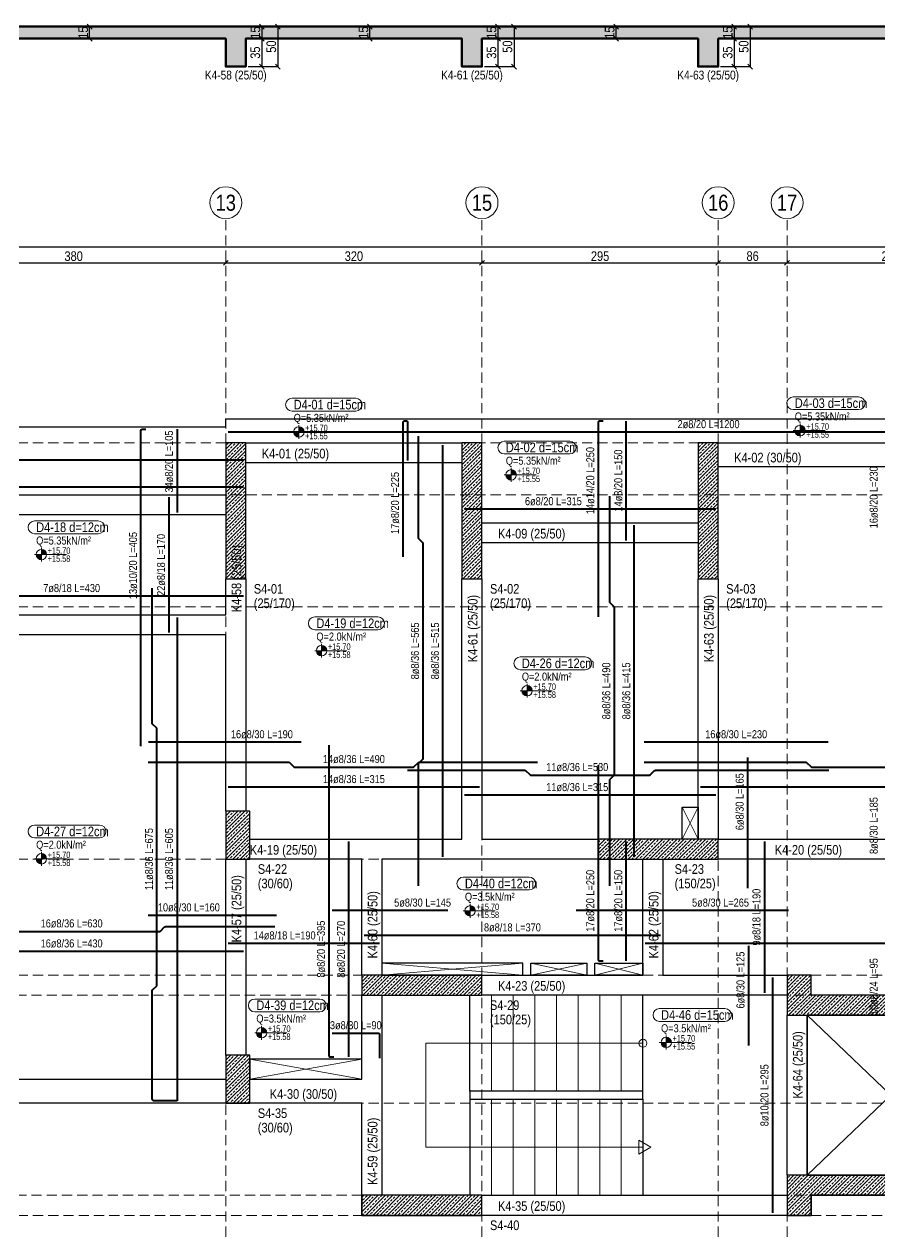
# Model space of a CAD drawing. Header units: millimetres. Extents: x 770 to 6290, y 488 to 2912.
# Drawn here: x 4148 to 5217, y 1380 to 2890 of the extents above; entities that cross this region are included whole.
import ezdxf
from ezdxf.enums import TextEntityAlignment as Align

# ---------------------------------------------------------------- set-up
doc = ezdxf.new("R2010")
doc.units = ezdxf.units.MM
doc.linetypes.add('DASHED', pattern=[19.05, 12.7, -6.35])
for name, color, linetype, lineweight in [('AKS BALONU (BEYKENT)', 7, 'Continuous', 20), ('AKS CIZGISI (BEYKENT)', 252, 'DASHED', 20), ('AKS OLCU (BEYKENT)', 200, 'Continuous', 20), ('AKS YAZISI (BEYKENT)', 3, 'Continuous', 20), ('CIZGI (BEYKENT)', 1, 'Continuous', 20), ('DONATI (BEYKENT)', 4, 'Continuous', 40), ('DONATI YAZISI (BEYKENT)', 3, 'Continuous', 20), ('DOSEME ISMI (BEYKENT)', 9, 'Continuous', 20), ('DOSEME PAFTA (BEYKENT)', 3, 'Continuous', 20), ('KALIP BOSLUK (BEYKENT)', 30, 'Continuous', 25), ('KAT SINIRI (BEYKENT)', 41, 'Continuous', 25), ('KESIT CIZGISI (BEYKENT)', 3, 'Continuous', 50), ('KIRIS (BEYKENT)', 2, 'Continuous', 30), ('KIRIS ISMI (BEYKENT)', 40, 'Continuous', 20), ('KOLON (BEYKENT)', 3, 'Continuous', 30), ('KOLON ISMI (BEYKENT)', 91, 'Continuous', 20), ('KOT CIZGISI (BEYKENT)', 7, 'Continuous', 20), ('KOT YAZI (BEYKENT)', 7, 'Continuous', 20), ('MERDIVEN (BEYKENT)', 5, 'Continuous', 20), ('MERDIVEN YAZI (BEYKENT)', 51, 'Continuous', 20), ('OLCU (BEYKENT)', 14, 'Continuous', 20), ('TARAMA (BEYKENT)', 252, 'Continuous', 20), ('YUK YAZISI (BEYKENT)', 140, 'Continuous', 20)]:
    doc.layers.add(name, color=color, linetype=linetype, lineweight=lineweight)
doc.styles.add('DONATI YAZISI (BEYKENT)', font='')
doc.styles.add('YAZI (BEYKENT)', font='')
doc.styles.get('DONATI YAZISI (BEYKENT)').set_extended_font_data('Bahnschrift Light Condensed')
doc.styles.get('YAZI (BEYKENT)').set_extended_font_data('Bahnschrift Light Condensed')
doc.dimstyles.new('AKS_OLCU', dxfattribs={"dimtxt": 12, "dimasz": 3, "dimexe": 0.18, "dimexo": 3, "dimgap": 2, "dimtad": 1, "dimdec": 0, "dimrnd": 0.5, "dimzin": 12, "dimdsep": 46, "dimtxsty": 'YAZI (BEYKENT)', "dimtsz": 3, "dimcen": 0.09, "dimclrt": 7, "dimadec": 0, "dimazin": 0, "dimtfac": 1, "dimtdec": 4, "dimtix": 1, "dimtmove": 0, "dimatfit": 3, "dimfxl": 1, "dimtolj": 1, "dimtzin": 0, "dimarcsym": 0})
doc.dimstyles.new('PLAN_OLCU', dxfattribs={"dimtxt": 12, "dimasz": 3, "dimexe": 0.18, "dimexo": 3, "dimgap": 2, "dimtad": 1, "dimdec": 0, "dimrnd": 0.5, "dimzin": 12, "dimdsep": 46, "dimtxsty": 'YAZI (BEYKENT)', "dimtsz": 3, "dimcen": 0.09, "dimclrt": 7, "dimadec": 0, "dimazin": 0, "dimtfac": 1, "dimtdec": 4, "dimtix": 1, "dimtmove": 0, "dimatfit": 3, "dimfxl": 1, "dimtolj": 1, "dimtzin": 0, "dimarcsym": 0})
pattern_1 = [(45, (-185309.8626, -11068.8414), (-4.49012806, 4.49012806), []), (45, (-185305.3725, -11068.8414), (-4.49012806, 4.49012806), [3.175, -1.5875])]

# ---------------------------------------------------------------- blocks, each defined once
blk = doc.blocks.new('*D180')
at = {"layer": 'AKS OLCU (BEYKENT)', "color": 0, "lineweight": -2, "transparency": 16777216}
for p, q in [((1252.1, 2608.7), (1258.1, 2614.7)), ((1255.1, 2614.7), (1255.1, 2611.9)), ((5987.1, 2608.7), (5993.1, 2614.7)), ((5990.1, 2614.7), (5990.1, 2611.9)), ((1255.1, 2611.7), (5990.1, 2611.7))]:
    blk.add_line(p, q, dxfattribs=at)
at = {"layer": 'DEFPOINTS', "color": 0, "transparency": 16777216}
for p in [(1255.1, 2611.7), (5990.1, 2611.7), (5990.1, 2611.7)]:
    blk.add_point(p, dxfattribs=at)
at = {"layer": 'AKS OLCU (BEYKENT)', "color": 7, "transparency": 16777216, "insert": (3622.6, 2619.9), "char_height": 12, "attachment_point": 5, "style": 'YAZI (BEYKENT)'}
blk.add_mtext('\\A1;4735', dxfattribs=at)
blk = doc.blocks.new('*D190')
at = {"layer": 'AKS OLCU (BEYKENT)', "color": 0, "lineweight": -2, "transparency": 16777216}
for p, q in [((4017.1, 2588.7), (4023.1, 2594.7)), ((4020.1, 2594.7), (4020.1, 2591.9)), ((4020.1, 2591.7), (4400.1, 2591.7)), ((4397.1, 2588.7), (4403.1, 2594.7)), ((4400.1, 2594.7), (4400.1, 2591.9))]:
    blk.add_line(p, q, dxfattribs=at)
at = {"layer": 'DEFPOINTS', "color": 0, "transparency": 16777216}
for p in [(4020.1, 2591.7), (4400.1, 2591.7), (4400.1, 2591.7)]:
    blk.add_point(p, dxfattribs=at)
at = {"layer": 'AKS OLCU (BEYKENT)', "color": 7, "transparency": 16777216, "insert": (4210.1, 2599.9), "char_height": 12, "attachment_point": 5, "style": 'YAZI (BEYKENT)'}
blk.add_mtext('\\A1;380', dxfattribs=at)
blk = doc.blocks.new('*D191')
at = {"layer": 'AKS OLCU (BEYKENT)', "color": 0, "lineweight": -2, "transparency": 16777216}
for p, q in [((4397.1, 2588.7), (4403.1, 2594.7)), ((4400.1, 2594.7), (4400.1, 2591.9)), ((4400.1, 2591.7), (4720.1, 2591.7)), ((4717.1, 2588.7), (4723.1, 2594.7)), ((4720.1, 2594.7), (4720.1, 2591.9))]:
    blk.add_line(p, q, dxfattribs=at)
at = {"layer": 'DEFPOINTS', "color": 0, "transparency": 16777216}
for p in [(4400.1, 2591.7), (4720.1, 2591.7), (4720.1, 2591.7)]:
    blk.add_point(p, dxfattribs=at)
at = {"layer": 'AKS OLCU (BEYKENT)', "color": 7, "transparency": 16777216, "insert": (4560.1, 2599.9), "char_height": 12, "attachment_point": 5, "style": 'YAZI (BEYKENT)'}
blk.add_mtext('\\A1;320', dxfattribs=at)
blk = doc.blocks.new('*D192')
at = {"layer": 'AKS OLCU (BEYKENT)', "color": 0, "lineweight": -2, "transparency": 16777216}
for p, q in [((4717.1, 2588.7), (4723.1, 2594.7)), ((4720.1, 2594.7), (4720.1, 2591.9)), ((4720.1, 2591.7), (5015.1, 2591.7)), ((5012.1, 2588.7), (5018.1, 2594.7)), ((5015.1, 2594.7), (5015.1, 2591.9))]:
    blk.add_line(p, q, dxfattribs=at)
at = {"layer": 'DEFPOINTS', "color": 0, "transparency": 16777216}
for p in [(4720.1, 2591.7), (5015.1, 2591.7), (5015.1, 2591.7)]:
    blk.add_point(p, dxfattribs=at)
at = {"layer": 'AKS OLCU (BEYKENT)', "color": 7, "transparency": 16777216, "insert": (4867.6, 2599.9), "char_height": 12, "attachment_point": 5, "style": 'YAZI (BEYKENT)'}
blk.add_mtext('\\A1;295', dxfattribs=at)
blk = doc.blocks.new('*D193')
at = {"layer": 'AKS OLCU (BEYKENT)', "color": 0, "lineweight": -2, "transparency": 16777216}
for p, q in [((5012.1, 2588.7), (5018.1, 2594.7)), ((5015.1, 2594.7), (5015.1, 2591.9)), ((5015.1, 2591.7), (5101.1, 2591.7)), ((5098.1, 2588.7), (5104.1, 2594.7)), ((5101.1, 2594.7), (5101.1, 2591.9))]:
    blk.add_line(p, q, dxfattribs=at)
at = {"layer": 'DEFPOINTS', "color": 0, "transparency": 16777216}
for p in [(5015.1, 2591.7), (5101.1, 2591.7), (5101.1, 2591.7)]:
    blk.add_point(p, dxfattribs=at)
at = {"layer": 'AKS OLCU (BEYKENT)', "color": 7, "transparency": 16777216, "insert": (5058.1, 2599.9), "char_height": 12, "attachment_point": 5, "style": 'YAZI (BEYKENT)'}
blk.add_mtext('\\A1;86', dxfattribs=at)
blk = doc.blocks.new('*D194')
at = {"layer": 'AKS OLCU (BEYKENT)', "color": 0, "lineweight": -2, "transparency": 16777216}
for p, q in [((5098.1, 2588.7), (5104.1, 2594.7)), ((5101.1, 2594.7), (5101.1, 2591.9)), ((5101.1, 2591.7), (5360.1, 2591.7)), ((5357.1, 2588.7), (5363.1, 2594.7)), ((5360.1, 2594.7), (5360.1, 2591.9))]:
    blk.add_line(p, q, dxfattribs=at)
at = {"layer": 'DEFPOINTS', "color": 0, "transparency": 16777216}
for p in [(5101.1, 2591.7), (5360.1, 2591.7), (5360.1, 2591.7)]:
    blk.add_point(p, dxfattribs=at)
at = {"layer": 'AKS OLCU (BEYKENT)', "color": 7, "transparency": 16777216, "insert": (5230.6, 2599.9), "char_height": 12, "attachment_point": 5, "style": 'YAZI (BEYKENT)'}
blk.add_mtext('\\A1;259', dxfattribs=at)
blk = doc.blocks.new('*D153')
at = {"layer": 'DEFPOINTS', "color": 0, "transparency": 16777216}
for p in [(4425.1, 2886.7), (4425.1, 2871.7), (4445.1, 2871.7)]:
    blk.add_point(p, dxfattribs=at)
at = {"layer": 'OLCU (BEYKENT)', "color": 0, "lineweight": -2, "transparency": 16777216}
for p, q in [((4428.1, 2886.7), (4445.3, 2886.7)), ((4448.1, 2883.7), (4442.1, 2889.7)), ((4445.1, 2886.7), (4445.1, 2871.7)), ((4428.1, 2871.7), (4445.3, 2871.7)), ((4448.1, 2868.7), (4442.1, 2874.7))]:
    blk.add_line(p, q, dxfattribs=at)
at = {"layer": 'OLCU (BEYKENT)', "color": 7, "lineweight": 20, "transparency": 16777216, "insert": (4437.1, 2879.2), "char_height": 12, "attachment_point": 5, "rotation": 90, "style": 'YAZI (BEYKENT)'}
blk.add_mtext('\\A1;15', dxfattribs=at)
blk = doc.blocks.new('*D154')
at = {"layer": 'DEFPOINTS', "color": 0, "transparency": 16777216}
for p in [(4425.1, 2871.7), (4425.1, 2836.7), (4445.1, 2836.7)]:
    blk.add_point(p, dxfattribs=at)
at = {"layer": 'OLCU (BEYKENT)', "color": 0, "lineweight": -2, "transparency": 16777216}
for p, q in [((4428.1, 2871.7), (4445.3, 2871.7)), ((4448.1, 2868.7), (4442.1, 2874.7)), ((4445.1, 2871.7), (4445.1, 2836.7)), ((4448.1, 2833.7), (4442.1, 2839.7)), ((4428.1, 2836.7), (4445.3, 2836.7))]:
    blk.add_line(p, q, dxfattribs=at)
at = {"layer": 'OLCU (BEYKENT)', "color": 7, "lineweight": 20, "transparency": 16777216, "insert": (4437, 2854.2), "char_height": 12, "attachment_point": 5, "rotation": 90, "style": 'YAZI (BEYKENT)'}
blk.add_mtext('\\A1;35', dxfattribs=at)
blk = doc.blocks.new('*D155')
at = {"layer": 'DEFPOINTS', "color": 0, "transparency": 16777216}
for p in [(4425.1, 2886.7), (4425.1, 2836.7), (4465.1, 2836.7)]:
    blk.add_point(p, dxfattribs=at)
at = {"layer": 'OLCU (BEYKENT)', "color": 0, "lineweight": -2, "transparency": 16777216}
for p, q in [((4428.1, 2886.7), (4465.3, 2886.7)), ((4468.1, 2883.7), (4462.1, 2889.7)), ((4465.1, 2886.7), (4465.1, 2836.7)), ((4468.1, 2833.7), (4462.1, 2839.7)), ((4428.1, 2836.7), (4465.3, 2836.7))]:
    blk.add_line(p, q, dxfattribs=at)
at = {"layer": 'OLCU (BEYKENT)', "color": 7, "lineweight": 20, "transparency": 16777216, "insert": (4457, 2861.7), "char_height": 12, "attachment_point": 5, "rotation": 90, "style": 'YAZI (BEYKENT)'}
blk.add_mtext('\\A1;50', dxfattribs=at)
blk = doc.blocks.new('*D156')
at = {"layer": 'DEFPOINTS', "color": 0, "transparency": 16777216}
for p in [(4720.1, 2886.7), (4720.1, 2871.7), (4740.1, 2871.7)]:
    blk.add_point(p, dxfattribs=at)
at = {"layer": 'OLCU (BEYKENT)', "color": 0, "lineweight": -2, "transparency": 16777216}
for p, q in [((4723.1, 2886.7), (4740.3, 2886.7)), ((4743.1, 2883.7), (4737.1, 2889.7)), ((4740.1, 2886.7), (4740.1, 2871.7)), ((4723.1, 2871.7), (4740.3, 2871.7)), ((4743.1, 2868.7), (4737.1, 2874.7))]:
    blk.add_line(p, q, dxfattribs=at)
at = {"layer": 'OLCU (BEYKENT)', "color": 7, "lineweight": 20, "transparency": 16777216, "insert": (4732.1, 2879.2), "char_height": 12, "attachment_point": 5, "rotation": 90, "style": 'YAZI (BEYKENT)'}
blk.add_mtext('\\A1;15', dxfattribs=at)
blk = doc.blocks.new('*D157')
at = {"layer": 'DEFPOINTS', "color": 0, "transparency": 16777216}
for p in [(4720.1, 2871.7), (4720.1, 2836.7), (4740.1, 2836.7)]:
    blk.add_point(p, dxfattribs=at)
at = {"layer": 'OLCU (BEYKENT)', "color": 0, "lineweight": -2, "transparency": 16777216}
for p, q in [((4723.1, 2871.7), (4740.3, 2871.7)), ((4743.1, 2868.7), (4737.1, 2874.7)), ((4740.1, 2871.7), (4740.1, 2836.7)), ((4743.1, 2833.7), (4737.1, 2839.7)), ((4723.1, 2836.7), (4740.3, 2836.7))]:
    blk.add_line(p, q, dxfattribs=at)
at = {"layer": 'OLCU (BEYKENT)', "color": 7, "lineweight": 20, "transparency": 16777216, "insert": (4732, 2854.2), "char_height": 12, "attachment_point": 5, "rotation": 90, "style": 'YAZI (BEYKENT)'}
blk.add_mtext('\\A1;35', dxfattribs=at)
blk = doc.blocks.new('*D158')
at = {"layer": 'DEFPOINTS', "color": 0, "transparency": 16777216}
for p in [(4720.1, 2886.7), (4720.1, 2836.7), (4760.1, 2836.7)]:
    blk.add_point(p, dxfattribs=at)
at = {"layer": 'OLCU (BEYKENT)', "color": 0, "lineweight": -2, "transparency": 16777216}
for p, q in [((4723.1, 2886.7), (4760.3, 2886.7)), ((4763.1, 2883.7), (4757.1, 2889.7)), ((4760.1, 2886.7), (4760.1, 2836.7)), ((4763.1, 2833.7), (4757.1, 2839.7)), ((4723.1, 2836.7), (4760.3, 2836.7))]:
    blk.add_line(p, q, dxfattribs=at)
at = {"layer": 'OLCU (BEYKENT)', "color": 7, "lineweight": 20, "transparency": 16777216, "insert": (4752, 2861.7), "char_height": 12, "attachment_point": 5, "rotation": 90, "style": 'YAZI (BEYKENT)'}
blk.add_mtext('\\A1;50', dxfattribs=at)
blk = doc.blocks.new('*D159')
at = {"layer": 'DEFPOINTS', "color": 0, "transparency": 16777216}
for p in [(5015.1, 2886.7), (5015.1, 2871.7), (5035.1, 2871.7)]:
    blk.add_point(p, dxfattribs=at)
at = {"layer": 'OLCU (BEYKENT)', "color": 0, "lineweight": -2, "transparency": 16777216}
for p, q in [((5018.1, 2886.7), (5035.3, 2886.7)), ((5038.1, 2883.7), (5032.1, 2889.7)), ((5035.1, 2886.7), (5035.1, 2871.7)), ((5018.1, 2871.7), (5035.3, 2871.7)), ((5038.1, 2868.7), (5032.1, 2874.7))]:
    blk.add_line(p, q, dxfattribs=at)
at = {"layer": 'OLCU (BEYKENT)', "color": 7, "lineweight": 20, "transparency": 16777216, "insert": (5027.1, 2879.2), "char_height": 12, "attachment_point": 5, "rotation": 90, "style": 'YAZI (BEYKENT)'}
blk.add_mtext('\\A1;15', dxfattribs=at)
blk = doc.blocks.new('*D160')
at = {"layer": 'DEFPOINTS', "color": 0, "transparency": 16777216}
for p in [(5015.1, 2871.7), (5015.1, 2836.7), (5035.1, 2836.7)]:
    blk.add_point(p, dxfattribs=at)
at = {"layer": 'OLCU (BEYKENT)', "color": 0, "lineweight": -2, "transparency": 16777216}
for p, q in [((5018.1, 2871.7), (5035.3, 2871.7)), ((5038.1, 2868.7), (5032.1, 2874.7)), ((5035.1, 2871.7), (5035.1, 2836.7)), ((5038.1, 2833.7), (5032.1, 2839.7)), ((5018.1, 2836.7), (5035.3, 2836.7))]:
    blk.add_line(p, q, dxfattribs=at)
at = {"layer": 'OLCU (BEYKENT)', "color": 7, "lineweight": 20, "transparency": 16777216, "insert": (5027, 2854.2), "char_height": 12, "attachment_point": 5, "rotation": 90, "style": 'YAZI (BEYKENT)'}
blk.add_mtext('\\A1;35', dxfattribs=at)
blk = doc.blocks.new('*D161')
at = {"layer": 'DEFPOINTS', "color": 0, "transparency": 16777216}
for p in [(5015.1, 2886.7), (5015.1, 2836.7), (5055.1, 2836.7)]:
    blk.add_point(p, dxfattribs=at)
at = {"layer": 'OLCU (BEYKENT)', "color": 0, "lineweight": -2, "transparency": 16777216}
for p, q in [((5018.1, 2886.7), (5055.3, 2886.7)), ((5058.1, 2883.7), (5052.1, 2889.7)), ((5055.1, 2886.7), (5055.1, 2836.7)), ((5058.1, 2833.7), (5052.1, 2839.7)), ((5018.1, 2836.7), (5055.3, 2836.7))]:
    blk.add_line(p, q, dxfattribs=at)
at = {"layer": 'OLCU (BEYKENT)', "color": 7, "lineweight": 20, "transparency": 16777216, "insert": (5047, 2861.7), "char_height": 12, "attachment_point": 5, "rotation": 90, "style": 'YAZI (BEYKENT)'}
blk.add_mtext('\\A1;50', dxfattribs=at)
blk = doc.blocks.new('*D168')
at = {"layer": 'DEFPOINTS', "color": 0, "transparency": 16777216}
for p in [(4560.1, 2886.7), (4580.1, 2886.7), (4560.1, 2871.7)]:
    blk.add_point(p, dxfattribs=at)
at = {"layer": 'OLCU (BEYKENT)', "color": 0, "lineweight": -2, "transparency": 16777216}
for p, q in [((4563.1, 2886.7), (4580.3, 2886.7)), ((4583.1, 2883.7), (4577.1, 2889.7)), ((4580.1, 2871.7), (4580.1, 2886.7)), ((4563.1, 2871.7), (4580.3, 2871.7)), ((4583.1, 2868.7), (4577.1, 2874.7))]:
    blk.add_line(p, q, dxfattribs=at)
at = {"layer": 'OLCU (BEYKENT)', "color": 7, "lineweight": 20, "transparency": 16777216, "insert": (4572.1, 2879.2), "char_height": 12, "attachment_point": 5, "rotation": 90, "style": 'YAZI (BEYKENT)'}
blk.add_mtext('\\A1;15', dxfattribs=at)
blk = doc.blocks.new('*D176')
at = {"layer": 'DEFPOINTS', "color": 0, "transparency": 16777216}
for p in [(4867.6, 2886.7), (4887.6, 2886.7), (4867.6, 2871.7)]:
    blk.add_point(p, dxfattribs=at)
at = {"layer": 'OLCU (BEYKENT)', "color": 0, "lineweight": -2, "transparency": 16777216}
for p, q in [((4870.6, 2886.7), (4887.8, 2886.7)), ((4890.6, 2883.7), (4884.6, 2889.7)), ((4887.6, 2871.7), (4887.6, 2886.7)), ((4870.6, 2871.7), (4887.8, 2871.7)), ((4890.6, 2868.7), (4884.6, 2874.7))]:
    blk.add_line(p, q, dxfattribs=at)
at = {"layer": 'OLCU (BEYKENT)', "color": 7, "lineweight": 20, "transparency": 16777216, "insert": (4879.6, 2879.2), "char_height": 12, "attachment_point": 5, "rotation": 90, "style": 'YAZI (BEYKENT)'}
blk.add_mtext('\\A1;15', dxfattribs=at)
blk = doc.blocks.new('*D178')
at = {"layer": 'DEFPOINTS', "color": 0, "transparency": 16777216}
for p in [(4210.1, 2886.7), (4230.1, 2886.7), (4210.1, 2871.7)]:
    blk.add_point(p, dxfattribs=at)
at = {"layer": 'OLCU (BEYKENT)', "color": 0, "lineweight": -2, "transparency": 16777216}
for p, q in [((4213.1, 2886.7), (4230.3, 2886.7)), ((4233.1, 2883.7), (4227.1, 2889.7)), ((4230.1, 2871.7), (4230.1, 2886.7)), ((4213.1, 2871.7), (4230.3, 2871.7)), ((4233.1, 2868.7), (4227.1, 2874.7))]:
    blk.add_line(p, q, dxfattribs=at)
at = {"layer": 'OLCU (BEYKENT)', "color": 7, "lineweight": 20, "transparency": 16777216, "insert": (4222.1, 2879.2), "char_height": 12, "attachment_point": 5, "rotation": 90, "style": 'YAZI (BEYKENT)'}
blk.add_mtext('\\A1;15', dxfattribs=at)

msp = doc.modelspace()

# ---------------------------------------------------------------- hatches: boundary and pattern name
at = {"layer": 'KOT CIZGISI (BEYKENT)', "true_color": 0x000000}
h = msp.add_hatch(color=18, dxfattribs=at)
h.dxf.hatch_style = 1
h.paths.add_polyline_path([(4491.4, 2386.8), (4491.4, 2380.3), (4498, 2380.3, 0.414214)])
h = msp.add_hatch(color=18, dxfattribs=at)
h.dxf.hatch_style = 1
h.paths.add_polyline_path([(5117.3, 2388.6), (5117.3, 2382.1), (5123.9, 2382.1, 0.414214)])
h = msp.add_hatch(color=18, dxfattribs=at)
h.dxf.hatch_style = 1
h.paths.add_polyline_path([(4491.4, 2380.3), (4484.9, 2380.3, 0.414214), (4491.4, 2373.7)])
h = msp.add_hatch(color=18, dxfattribs=at)
h.dxf.hatch_style = 1
h.paths.add_polyline_path([(5117.3, 2382.1), (5110.8, 2382.1, 0.414214), (5117.3, 2375.5)])
h = msp.add_hatch(color=18, dxfattribs=at)
h.dxf.hatch_style = 1
h.paths.add_polyline_path([(4756.5, 2326.7), (4749.9, 2326.7, 0.414214), (4756.5, 2320.2)])
h = msp.add_hatch(color=18, dxfattribs=at)
h.dxf.hatch_style = 1
h.paths.add_polyline_path([(4756.5, 2333.2), (4756.5, 2326.7), (4763, 2326.7, 0.414214)])
h = msp.add_hatch(color=18, dxfattribs=at)
h.dxf.hatch_style = 1
h.paths.add_polyline_path([(4169.8, 2227.1), (4163.3, 2227.1, 0.414214), (4169.8, 2220.5)])
h = msp.add_hatch(color=18, dxfattribs=at)
h.dxf.hatch_style = 1
h.paths.add_polyline_path([(4169.8, 2233.6), (4169.8, 2227.1), (4176.4, 2227.1, 0.414214)])
h = msp.add_hatch(color=18, dxfattribs=at)
h.dxf.hatch_style = 1
h.paths.add_polyline_path([(4519.8, 2107.1), (4513.3, 2107.1, 0.414214), (4519.8, 2100.5)])
h = msp.add_hatch(color=18, dxfattribs=at)
h.dxf.hatch_style = 1
h.paths.add_polyline_path([(4519.8, 2113.6), (4519.8, 2107.1), (4526.4, 2107.1, 0.414214)])
h = msp.add_hatch(color=18, dxfattribs=at)
h.dxf.hatch_style = 1
h.paths.add_polyline_path([(4776.4, 2057.1), (4769.9, 2057.1, 0.414214), (4776.4, 2050.5)])
h = msp.add_hatch(color=18, dxfattribs=at)
h.dxf.hatch_style = 1
h.paths.add_polyline_path([(4776.4, 2063.6), (4776.4, 2057.1), (4782.9, 2057.1, 0.414214)])
h = msp.add_hatch(color=18, dxfattribs=at)
h.dxf.hatch_style = 1
h.paths.add_polyline_path([(4169.8, 1847.1), (4163.3, 1847.1, 0.414214), (4169.8, 1840.5)])
h = msp.add_hatch(color=18, dxfattribs=at)
h.dxf.hatch_style = 1
h.paths.add_polyline_path([(4169.8, 1853.6), (4169.8, 1847.1), (4176.4, 1847.1, 0.414214)])
h = msp.add_hatch(color=18, dxfattribs=at)
h.dxf.hatch_style = 1
h.paths.add_polyline_path([(4705.3, 1782.1), (4698.8, 1782.1, 0.414214), (4705.3, 1775.5)])
h = msp.add_hatch(color=18, dxfattribs=at)
h.dxf.hatch_style = 1
h.paths.add_polyline_path([(4705.3, 1788.6), (4705.3, 1782.1), (4711.9, 1782.1, 0.414214)])
h = msp.add_hatch(color=18, dxfattribs=at)
h.dxf.hatch_style = 1
h.paths.add_polyline_path([(4444.8, 1636.3), (4444.8, 1629.8), (4451.4, 1629.8, 0.414214)])
h = msp.add_hatch(color=18, dxfattribs=at)
h.dxf.hatch_style = 1
h.paths.add_polyline_path([(4444.8, 1629.8), (4438.3, 1629.8, 0.414214), (4444.8, 1623.3)])
h = msp.add_hatch(color=18, dxfattribs=at)
h.dxf.hatch_style = 1
h.paths.add_polyline_path([(4950.3, 1617.7), (4943.8, 1617.7, 0.414214), (4950.3, 1611.2)])
h = msp.add_hatch(color=18, dxfattribs=at)
h.dxf.hatch_style = 1
h.paths.add_polyline_path([(4950.3, 1624.2), (4950.3, 1617.7), (4956.8, 1617.7, 0.414214)])
at = {"layer": 'TARAMA (BEYKENT)'}
h = msp.add_hatch(dxfattribs=at)
h.set_pattern_fill('ANSI33', color=256, style=0)
h.set_pattern_definition([(45, (-179609.8626, -11068.8414), (-4.49012806, 4.49012806), []), (45, (-179605.3725, -11068.8414), (-4.49012806, 4.49012806), [3.175, -1.5875])])
h.paths.add_polyline_path([(1255.1, 2886.7), (5990.1, 2886.7), (5990.1, 2836.7), (5965.1, 2836.7), (5965.1, 2871.7), (5595.1, 2871.7), (5595.1, 2836.7), (5565.1, 2836.7), (5565.1, 2871.7), (5015.1, 2871.7), (5015.1, 2836.7), (4990.1, 2836.7), (4990.1, 2871.7), (4720.1, 2871.7), (4720.1, 2836.7), (4695.1, 2836.7), (4695.1, 2871.7), (4425.1, 2871.7), (4425.1, 2836.7), (4400.1, 2836.7), (4400.1, 2871.7), (4020.1, 2871.7), (4020.1, 2836.7), (3990.1, 2836.7), (3990.1, 2871.7), (3445.1, 2871.7), (3445.1, 2836.7), (3420.1, 2836.7), (3420.1, 2871.7), (3145.1, 2871.7), (3145.1, 2836.7), (3120.1, 2836.7), (3120.1, 2871.7), (2850.1, 2871.7), (2850.1, 2836.7), (2825.1, 2836.7), (2825.1, 2871.7), (2550.1, 2871.7), (2550.1, 2836.7), (2525.1, 2836.7), (2525.1, 2871.7), (2250.1, 2871.7), (2250.1, 2836.7), (2225.1, 2836.7), (2225.1, 2871.7), (1680.1, 2871.7), (1680.1, 2836.7), (1650.1, 2836.7), (1650.1, 2871.7), (1280.1, 2871.7), (1280.1, 2836.7), (1255.1, 2836.7)])
h = msp.add_hatch(dxfattribs=at)
h.set_pattern_fill('ANSI33', color=256, style=0)
h.set_pattern_definition(pattern_1)
h.paths.add_polyline_path([(4400.1, 2196.7), (4425.1, 2196.7), (4425.1, 2366.7), (4400.1, 2366.7)])
h = msp.add_hatch(dxfattribs=at)
h.set_pattern_fill('ANSI33', color=256, style=0)
h.set_pattern_definition(pattern_1)
h.paths.add_polyline_path([(4695.1, 2196.7), (4720.1, 2196.7), (4720.1, 2366.7), (4695.1, 2366.7)])
h = msp.add_hatch(dxfattribs=at)
h.set_pattern_fill('ANSI33', color=256, style=0)
h.set_pattern_definition(pattern_1)
h.paths.add_polyline_path([(4990.1, 2196.7), (5015.1, 2196.7), (5015.1, 2366.7), (4990.1, 2366.7)])
h = msp.add_hatch(dxfattribs=at)
h.set_pattern_fill('ANSI33', color=256, style=0)
h.set_pattern_definition(pattern_1)
h.paths.add_polyline_path([(4400.1, 1846.7), (4430.1, 1846.7), (4430.1, 1906.7), (4400.1, 1906.7)])
h = msp.add_hatch(dxfattribs=at)
h.set_pattern_fill('ANSI33', color=256, style=0)
h.set_pattern_definition(pattern_1)
h.paths.add_polyline_path([(4865.1, 1846.7), (5015.1, 1846.7), (5015.1, 1871.7), (4865.1, 1871.7)])
h = msp.add_hatch(dxfattribs=at)
h.set_pattern_fill('ANSI33', color=256, style=0)
h.set_pattern_definition(pattern_1)
h.paths.add_polyline_path([(4570.1, 1676.7), (4720.1, 1676.7), (4720.1, 1701.7), (4570.1, 1701.7)])
h = msp.add_hatch(dxfattribs=at)
h.set_pattern_fill('ANSI33', color=256, style=0)
h.set_pattern_definition(pattern_1)
h.paths.add_polyline_path([(5131.1, 1676.7), (5131.1, 1701.7), (5101.1, 1701.7), (5101.1, 1651.7), (5335.1, 1651.7), (5335.1, 1451.7), (5101.1, 1451.7), (5101.1, 1401.7), (5131.1, 1401.7), (5131.1, 1426.7), (5360.1, 1426.7), (5360.1, 1676.7)])
h = msp.add_hatch(dxfattribs=at)
h.set_pattern_fill('ANSI33', color=256, style=0)
h.set_pattern_definition(pattern_1)
h.paths.add_polyline_path([(4400.1, 1541.7), (4430.1, 1541.7), (4430.1, 1601.7), (4400.1, 1601.7)])
h = msp.add_hatch(dxfattribs=at)
h.set_pattern_fill('ANSI33', color=256, style=0)
h.set_pattern_definition(pattern_1)
h.paths.add_polyline_path([(4570.1, 1401.7), (4720.1, 1401.7), (4720.1, 1426.7), (4570.1, 1426.7)])

# ---------------------------------------------------------------- linework, layer by layer
at = {"layer": 'AKS BALONU (BEYKENT)'}
for centre in [(4400.1, 2666.7), (4720.1, 2666.7), (5015.1, 2666.7), (5101.1, 2666.7)]:
    msp.add_circle(centre, 20, dxfattribs=at)
at = {"layer": 'AKS CIZGISI (BEYKENT)'}
for p, q in [((4400.1, 536.7), (4400.1, 2646.7)), ((4720.1, 536.7), (4720.1, 2646.7)), ((5015.1, 536.7), (5015.1, 2646.7)), ((5101.1, 536.7), (5101.1, 2646.7)), ((1035.1, 2366.7), (6210.1, 2366.7)), ((1035.1, 2301.7), (6210.1, 2301.7)), ((1035.1, 2161.7), (6210.1, 2161.7)), ((1035.1, 1846.7), (6210.1, 1846.7)), ((1035.1, 1701.7), (6210.1, 1701.7)), ((995.1, 1676.7), (6250.1, 1676.7)), ((1035.1, 1541.7), (6210.1, 1541.7)), ((995.1, 1426.7), (6250.1, 1426.7)), ((1035.1, 1401.7), (6210.1, 1401.7))]:
    msp.add_line(p, q, dxfattribs=at)
at = {"layer": 'CIZGI (BEYKENT)'}
for p, q in [((4970.1, 1871.7), (4990.1, 1911.7)), ((4970.1, 1911.7), (4990.1, 1871.7)), ((4595.1, 1701.7), (4771.1, 1716.7)), ((4771.1, 1701.7), (4595.1, 1716.7)), ((4781.1, 1701.7), (4851.1, 1716.7)), ((4851.1, 1701.7), (4781.1, 1716.7)), ((4861.1, 1701.7), (4921.1, 1716.7)), ((4921.1, 1701.7), (4861.1, 1716.7)), ((5335.1, 1451.7), (5126.1, 1651.7)), ((5335.1, 1651.7), (5126.1, 1451.7)), ((4430.1, 1596.7), (4570.1, 1571.7)), ((4570.1, 1596.7), (4430.1, 1571.7))]:
    msp.add_line(p, q, dxfattribs=at)
at = {"layer": 'DONATI (BEYKENT)'}
for points in [[(4627.4, 2344.7), (4627.4, 2392.2, 0.414214), (4625.9, 2393.7), (4622.9, 2393.7, 0.414214), (4621.4, 2392.2), (4621.4, 2224.2)], [(4871.3, 2393.7), (4866.8, 2393.7, 0.414214), (4865.3, 2392.2), (4865.3, 2149.2)], [(4294.2, 1988), (4294.2, 2382.2, -0.414214), (4295.7, 2383.7), (4300.2, 2383.7)], [(4640.4, 2375), (4640.4, 2248.4, 0.198912), (4640.9, 2247.3), (4646, 2242.2, -0.198912), (4646.4, 2241.1), (4646.4, 1972.4, -0.198912), (4646, 1971.3), (4640.9, 1966.2, 0.198912), (4640.4, 1965.1), (4640.4, 1813.5)], [(4879.3, 2300), (4879.3, 2168.4, 0.198912), (4879.8, 2167.3), (4884.9, 2162.2, -0.198912), (4885.3, 2161.1), (4885.3, 1952.4, -0.198912), (4884.9, 1951.3), (4879.8, 1946.2, 0.198912), (4879.3, 1945.1), (4879.3, 1813.5)], [(4339.2, 1544.7), (4311.2, 1544.7, -0.414214), (4308.2, 1547.7), (4308.2, 1682.1, -0.198912), (4308.7, 1683.2), (4313.8, 1688.3, 0.198912), (4314.2, 1689.4), (4314.2, 2009.1, 0.198912), (4313.8, 2010.2), (4308.7, 2015.3, -0.198912), (4308.2, 2016.4), (4308.2, 2185)], [(4529, 1989.2), (4529, 1601.2, 0.414214), (4530.5, 1599.7), (4535, 1599.7)], [(4303.1, 1967.7), (4478.5, 1967.7, -0.198912), (4479.6, 1967.3), (4484.7, 1962.2, 0.198912), (4485.7, 1961.7), (4634.5, 1961.7, 0.198912), (4635.6, 1962.2), (4640.7, 1967.3, -0.198912), (4641.7, 1967.7), (4789.6, 1967.7)], [(4865.3, 1964.2), (4865.3, 1721.2, 0.414214), (4866.8, 1719.7), (4871.3, 1719.7)], [(4922.6, 1967.7), (5124.5, 1967.7, -0.198912), (5125.6, 1967.3), (5130.7, 1962.2, 0.198912), (5131.7, 1961.7), (5448.5, 1961.7, 0.198912), (5449.6, 1962.2), (5454.7, 1967.3, -0.198912), (5455.7, 1967.7), (5687.6, 1967.7)], [(4627.1, 1957.7), (4773.5, 1957.7, -0.198912), (4774.6, 1957.3), (4779.7, 1952.2, 0.198912), (4780.7, 1951.7), (4929.5, 1951.7, 0.198912), (4930.6, 1952.2), (4935.7, 1957.3, -0.198912), (4936.7, 1957.7), (5153.1, 1957.7)], [(3835.4, 1762.4), (4095.5, 1762.4, -0.198912), (4096.6, 1761.9), (4101.7, 1756.8, 0.198912), (4102.7, 1756.4), (4317.5, 1756.4, 0.198912), (4318.6, 1756.8), (4323.7, 1761.9, -0.198912), (4324.7, 1762.4), (4461.4, 1762.4)], [(4532.9, 1629.2), (4590.6, 1629.2, -0.414214), (4592.1, 1627.7), (4592.1, 1598.2)]]:
    msp.add_lwpolyline(points, format="xyb", dxfattribs=at)
for points in [[(4900.3, 2244.7), (4900.3, 2393.7)], [(4339.2, 2383.7), (4339.2, 2279.7)], [(5603.1, 2380.1), (4403.1, 2380.1)], [(4671.4, 1849.7), (4671.4, 2363.7)], [(4422.1, 2345.2), (3738.1, 2345.2)], [(4422.1, 2311.4), (3552.1, 2311.4)], [(4329.2, 2298.7), (4329.2, 2129.7)], [(5012.1, 2283.8), (4698.1, 2283.8)], [(4910.3, 1849.7), (4910.3, 2263.7)], [(4422.1, 2175.3), (3993.1, 2175.3)], [(4339.2, 2148.7), (4339.2, 1544.7)], [(4494.1, 1992.7), (4303.6, 1992.7)], [(5152.6, 1992.7), (4922.6, 1992.7)], [(5051.9, 1973.5), (5051.9, 1810.5)], [(4717.1, 1936.7), (4403.1, 1936.7)], [(5592.1, 1936.7), (4993.1, 1936.7)], [(5012.1, 1926.7), (4698.1, 1926.7)], [(4554, 1599.7), (4554, 1868.7)], [(4900.3, 1719.7), (4900.3, 1868.7)], [(5072.9, 1868.7), (5072.9, 1679.7)], [(4677.6, 1782.4), (4532.9, 1782.4)], [(5102.9, 1782.4), (4837.6, 1782.4)], [(4463.4, 1776.4), (4303.1, 1776.4)], [(4592.1, 1741.4), (4403.1, 1741.4)], [(4943.1, 1751.4), (4573.1, 1751.4)], [(5592.1, 1741.4), (4924.1, 1741.4)], [(5052.9, 1738.5), (5052.9, 1613.7)], [(4422.1, 1731.4), (3993.1, 1731.4)], [(5082.9, 1698.7), (5082.9, 1404.7)]]:
    msp.add_lwpolyline(points, dxfattribs=at)
at = {"layer": 'DOSEME PAFTA (BEYKENT)'}
for points in [[(4482.9, 2422.4), (4562.4, 2422.4, -1), (4562.4, 2406.4), (4482.9, 2406.4, -1)], [(5108.8, 2424.2), (5190.5, 2424.2, -1), (5190.5, 2408.2), (5108.8, 2408.2, -1)], [(4747.9, 2368.8), (4829.7, 2368.8, -1), (4829.7, 2352.8), (4747.9, 2352.8, -1)], [(4161.3, 2269.2), (4240.7, 2269.2, -1), (4240.7, 2253.2), (4161.3, 2253.2, -1)], [(4511.3, 2149.2), (4590.2, 2149.2, -1), (4590.2, 2133.2), (4511.3, 2133.2, -1)], [(4767.9, 2099.2), (4849, 2099.2, -1), (4849, 2083.2), (4767.9, 2083.2, -1)], [(4161.3, 1889.2), (4242.4, 1889.2, -1), (4242.4, 1873.2), (4161.3, 1873.2, -1)], [(4696.8, 1824.2), (4779, 1824.2, -1), (4779, 1808.2), (4696.8, 1808.2, -1)], [(4436.3, 1671.9), (4517.4, 1671.9, -1), (4517.4, 1655.9), (4436.3, 1655.9, -1)], [(4941.8, 1659.9), (5023.6, 1659.9, -1), (5023.6, 1643.9), (4941.8, 1643.9, -1)]]:
    msp.add_lwpolyline(points, format="xyb", close=True, dxfattribs=at)
at = {"layer": 'KALIP BOSLUK (BEYKENT)'}
for points in [[(4970.1, 1911.7), (4990.1, 1911.7), (4990.1, 1871.7), (4970.1, 1871.7)], [(4771.1, 1716.7), (4595.1, 1716.7), (4595.1, 1701.7), (4771.1, 1701.7)], [(4781.1, 1716.7), (4851.1, 1716.7), (4851.1, 1701.7), (4781.1, 1701.7)], [(4861.1, 1716.7), (4921.1, 1716.7), (4921.1, 1701.7), (4861.1, 1701.7)], [(5126.1, 1651.7), (5335.1, 1651.7), (5335.1, 1451.7), (5126.1, 1451.7)], [(5335.1, 1651.7), (5126.1, 1651.7), (5126.1, 1451.7), (5335.1, 1451.7)], [(4570.1, 1596.7), (4430.1, 1596.7), (4430.1, 1571.7), (4570.1, 1571.7)]]:
    msp.add_lwpolyline(points, close=True, dxfattribs=at)
at = {"layer": 'KAT SINIRI (BEYKENT)'}
for p, q in [((4705.1, 1556.7), (4705.1, 1676.7)), ((4921.1, 1556.7), (4921.1, 1676.7)), ((4705.1, 1546.7), (4705.1, 1426.7)), ((4921.1, 1546.7), (4921.1, 1426.7))]:
    msp.add_line(p, q, dxfattribs=at)
msp.add_lwpolyline([(3735.1, 2386.7), (4400.1, 2386.7), (4400.1, 2396.7), (5300.1, 2396.7), (5300.1, 2451.7), (5990.1, 2451.7), (5990.1, 1541.7), (5360.1, 1541.7), (5360.1, 1426.7), (5131.1, 1426.7), (5131.1, 1401.7), (4570.1, 1401.7), (4570.1, 1541.7), (3785.1, 1541.7)], dxfattribs=at)
msp.add_lwpolyline([(4921.1, 1556.7), (4705.1, 1556.7), (4705.1, 1546.7), (4921.1, 1546.7)], close=True, dxfattribs=at)
at = {"layer": 'KESIT CIZGISI (BEYKENT)'}
msp.add_lwpolyline([(1255.1, 2886.7), (5990.1, 2886.7), (5990.1, 2836.7), (5965.1, 2836.7), (5965.1, 2871.7), (5595.1, 2871.7), (5595.1, 2836.7), (5565.1, 2836.7), (5565.1, 2871.7), (5015.1, 2871.7), (5015.1, 2836.7), (4990.1, 2836.7), (4990.1, 2871.7), (4720.1, 2871.7), (4720.1, 2836.7), (4695.1, 2836.7), (4695.1, 2871.7), (4425.1, 2871.7), (4425.1, 2836.7), (4400.1, 2836.7), (4400.1, 2871.7), (4020.1, 2871.7)], dxfattribs=at)
at = {"layer": 'KIRIS (BEYKENT)'}
for p, q in [((4425.1, 2366.7), (4695.1, 2366.7)), ((5015.1, 2366.7), (5535.1, 2366.7)), ((4695.1, 2341.7), (4425.1, 2341.7)), ((5535.1, 2336.7), (5015.1, 2336.7)), ((4020.1, 2301.7), (4400.1, 2301.7)), ((4400.1, 2276.7), (4020.1, 2276.7)), ((4720.1, 2266.7), (4990.1, 2266.7)), ((4990.1, 2241.7), (4720.1, 2241.7)), ((4400.1, 2151.7), (4400.1, 2196.7)), ((4425.1, 2196.7), (4425.1, 1906.7)), ((4695.1, 1871.7), (4695.1, 2196.7)), ((4720.1, 2196.7), (4720.1, 1871.7)), ((4990.1, 1871.7), (4990.1, 2196.7)), ((5015.1, 2196.7), (5015.1, 1871.7)), ((4020.1, 2151.7), (4400.1, 2151.7)), ((4400.1, 2126.7), (4020.1, 2126.7)), ((4400.1, 1906.7), (4400.1, 2126.7)), ((4430.1, 1871.7), (4695.1, 1871.7)), ((4720.1, 1871.7), (4865.1, 1871.7)), ((5015.1, 1871.7), (5565.1, 1871.7)), ((4400.1, 1601.7), (4400.1, 1846.7)), ((4425.1, 1846.7), (4425.1, 1601.7)), ((4570.1, 1846.7), (4430.1, 1846.7)), ((4570.1, 1701.7), (4570.1, 1846.7)), ((4595.1, 1846.7), (4595.1, 1701.7)), ((4865.1, 1846.7), (4595.1, 1846.7)), ((4921.1, 1701.7), (4921.1, 1846.7)), ((4946.1, 1846.7), (4946.1, 1701.7)), ((5565.1, 1846.7), (5015.1, 1846.7)), ((4720.1, 1701.7), (4921.1, 1701.7)), ((4946.1, 1701.7), (5101.1, 1701.7)), ((4570.1, 1571.7), (4570.1, 1676.7)), ((4595.1, 1676.7), (4595.1, 1426.7)), ((5101.1, 1676.7), (4720.1, 1676.7)), ((5101.1, 1451.7), (5101.1, 1651.7)), ((5126.1, 1651.7), (5126.1, 1451.7)), ((4020.1, 1571.7), (4400.1, 1571.7)), ((4430.1, 1571.7), (4570.1, 1571.7)), ((4400.1, 1541.7), (4020.1, 1541.7)), ((4570.1, 1541.7), (4430.1, 1541.7)), ((4570.1, 1426.7), (4570.1, 1541.7)), ((4720.1, 1426.7), (5101.1, 1426.7)), ((5101.1, 1401.7), (4720.1, 1401.7))]:
    msp.add_line(p, q, dxfattribs=at)
at = {"layer": 'KOLON (BEYKENT)'}
for points in [[(4400.1, 2196.7), (4425.1, 2196.7), (4425.1, 2366.7), (4400.1, 2366.7)], [(4695.1, 2196.7), (4720.1, 2196.7), (4720.1, 2366.7), (4695.1, 2366.7)], [(4990.1, 2196.7), (5015.1, 2196.7), (5015.1, 2366.7), (4990.1, 2366.7)], [(4400.1, 1846.7), (4430.1, 1846.7), (4430.1, 1906.7), (4400.1, 1906.7)], [(4865.1, 1846.7), (5015.1, 1846.7), (5015.1, 1871.7), (4865.1, 1871.7)], [(4570.1, 1676.7), (4720.1, 1676.7), (4720.1, 1701.7), (4570.1, 1701.7)], [(5131.1, 1676.7), (5131.1, 1701.7), (5101.1, 1701.7), (5101.1, 1651.7), (5335.1, 1651.7), (5335.1, 1451.7), (5101.1, 1451.7), (5101.1, 1401.7), (5131.1, 1401.7), (5131.1, 1426.7), (5360.1, 1426.7), (5360.1, 1676.7)], [(4400.1, 1541.7), (4430.1, 1541.7), (4430.1, 1601.7), (4400.1, 1601.7)], [(4570.1, 1401.7), (4720.1, 1401.7), (4720.1, 1426.7), (4570.1, 1426.7)]]:
    msp.add_lwpolyline(points, close=True, dxfattribs=at)
at = {"layer": 'KOT CIZGISI (BEYKENT)'}
for p, q in [((4491.4, 2389), (4491.4, 2371.6)), ((5117.3, 2390.8), (5117.3, 2373.4)), ((4482.7, 2380.3), (4522.7, 2380.3)), ((5108.7, 2382.1), (5148.7, 2382.1)), ((4747.8, 2326.7), (4787.8, 2326.7)), ((4756.5, 2335.4), (4756.5, 2318)), ((4169.8, 2235.8), (4169.8, 2218.4)), ((4161.2, 2227.1), (4201.2, 2227.1)), ((4519.8, 2115.8), (4519.8, 2098.4)), ((4511.2, 2107.1), (4551.2, 2107.1)), ((4767.7, 2057.1), (4807.7, 2057.1)), ((4776.4, 2065.8), (4776.4, 2048.4)), ((4161.2, 1847.1), (4201.2, 1847.1)), ((4169.8, 1855.8), (4169.8, 1838.4)), ((4696.7, 1782.1), (4736.7, 1782.1)), ((4705.3, 1790.8), (4705.3, 1773.4)), ((4444.8, 1638.5), (4444.8, 1621.1)), ((4436.2, 1629.8), (4476.2, 1629.8)), ((4941.6, 1617.7), (4981.6, 1617.7)), ((4950.3, 1626.4), (4950.3, 1609))]:
    msp.add_line(p, q, dxfattribs=at)
for centre in [(4491.4, 2380.3), (5117.3, 2382.1), (4756.5, 2326.7), (4169.8, 2227.1), (4519.8, 2107.1), (4776.4, 2057.1), (4169.8, 1847.1), (4705.3, 1782.1), (4444.8, 1629.8), (4950.3, 1617.7)]:
    msp.add_circle(centre, 6.52, dxfattribs=at)
at = {"layer": 'MERDIVEN (BEYKENT)'}
for p, q in [((4732.1, 1556.7), (4732.1, 1676.7)), ((4759.1, 1556.7), (4759.1, 1676.7)), ((4786.1, 1556.7), (4786.1, 1676.7)), ((4813.1, 1556.7), (4813.1, 1676.7)), ((4840.1, 1556.7), (4840.1, 1676.7)), ((4867.1, 1556.7), (4867.1, 1676.7)), ((4894.1, 1556.7), (4894.1, 1676.7)), ((4732.1, 1546.7), (4732.1, 1426.7)), ((4759.1, 1546.7), (4759.1, 1426.7)), ((4786.1, 1546.7), (4786.1, 1426.7)), ((4813.1, 1546.7), (4813.1, 1426.7)), ((4840.1, 1546.7), (4840.1, 1426.7)), ((4867.1, 1546.7), (4867.1, 1426.7)), ((4894.1, 1546.7), (4894.1, 1426.7))]:
    msp.add_line(p, q, dxfattribs=at)
at = {"layer": 'MERDIVEN YAZI (BEYKENT)', "flags": 128}
msp.add_lwpolyline([(4921.1, 1616.7), (4650.1, 1616.7), (4650.1, 1486.7), (4921.1, 1486.7)], dxfattribs=at)
msp.add_lwpolyline([(4931.1, 1486.7), (4916.1, 1478.1), (4916.1, 1495.4)], close=True, dxfattribs=at)
at = {"layer": 'MERDIVEN YAZI (BEYKENT)'}
msp.add_circle((4921.1, 1616.7), 5, dxfattribs=at)

# ---------------------------------------------------------------- texts
at = {"layer": 'AKS YAZISI (BEYKENT)', "style": 'YAZI (BEYKENT)'}
for s, p in [('13', (4400.1, 2666.7)), ('15', (4720.1, 2666.7)), ('16', (5015.1, 2666.7)), ('17', (5101.1, 2666.7))]:
    msp.add_text(s, height=20, dxfattribs=at).set_placement(p, align=Align.MIDDLE_CENTER)
at = {"layer": 'DONATI YAZISI (BEYKENT)', "style": 'DONATI YAZISI (BEYKENT)'}
for s, p in [('2ø8/20 L=1200', (5003.1, 2390.1)), ('6ø8/20 L=315', (4809.3, 2293.8)), ('7ø8/18 L=430', (4207.6, 2185.3)), ('16ø8/30 L=190', (4445.2, 2002.7)), ('16ø8/30 L=230', (5037.6, 2002.7)), ('14ø8/36 L=490', (4560.1, 1971.7)), ('11ø8/36 L=530', (4839.1, 1961.7)), ('14ø8/36 L=315', (4560.1, 1946.7)), ('11ø8/36 L=315', (4839.1, 1936.7)), ('5ø8/30 L=145', (4645.9, 1792.4)), ('5ø8/30 L=265', (5018, 1792.4)), ('10ø8/30 L=160', (4354, 1786.4)), ('16ø8/36 L=630', (4207.6, 1766.4)), ('8ø8/18 L=370', (4758.1, 1761.4)), ('14ø8/18 L=190', (4473.6, 1751.4)), ('16ø8/36 L=430', (4207.6, 1741.4)), ('3ø8/30 L=90', (4562.5, 1639.2))]:
    msp.add_text(s, height=10, dxfattribs=at).set_placement(p, align=Align.MIDDLE_CENTER)
for s, p in [('34ø8/20 L=105', (4329.2, 2343.4)), ('14ø14/20 L=250', (4855.3, 2319.6)), ('14ø8/20 L=150', (4890.3, 2319.6)), ('17ø8/20 L=225', (4611.4, 2291.6)), ('16ø8/20 L=230', (5209.3, 2298.7)), ('13ø10/20 L=405', (4284.2, 2213.4)), ('22ø8/18 L=170', (4319.2, 2214.2)), ('8ø8/36 L=565', (4636.4, 2106.8)), ('8ø8/36 L=515', (4661.4, 2106.8)), ('8ø8/36 L=490', (4875.3, 2056.8)), ('8ø8/36 L=415', (4900.3, 2056.8)), ('6ø8/30 L=165', (5041.9, 1918.4)), ('8ø8/30 L=185', (5209.3, 1888.6)), ('11ø8/36 L=675', (4304.2, 1846.7)), ('11ø8/36 L=605', (4329.2, 1846.7)), ('17ø8/20 L=250', (4855.3, 1794.6)), ('17ø8/20 L=150', (4890.3, 1794.6)), ('9ø8/18 L=190', (5062.9, 1774.2)), ('8ø8/20 L=395', (4519, 1734.3)), ('8ø8/20 L=270', (4544, 1734.1)), ('6ø8/30 L=125', (5042.9, 1695.6)), ('10ø8/24 L=95', (5209.3, 1687.4)), ('8ø10/20 L=295', (5072.9, 1551.7))]:
    msp.add_text(s, height=10, rotation=90, dxfattribs=at).set_placement(p, align=Align.MIDDLE_CENTER)
at = {"layer": 'DOSEME ISMI (BEYKENT)', "style": 'YAZI (BEYKENT)'}
for s, p in [('D4-01 d=15cm', (4484.9, 2404.9)), ('D4-03 d=15cm', (5110.8, 2406.7)), ('D4-02 d=15cm', (4749.9, 2351.4)), ('D4-18 d=12cm', (4163.3, 2251.7)), ('D4-19 d=12cm', (4513.3, 2131.7)), ('D4-26 d=12cm', (4769.9, 2081.7)), ('D4-27 d=12cm', (4163.3, 1871.7)), ('D4-40 d=12cm', (4698.8, 1806.7)), ('D4-39 d=12cm', (4438.3, 1654.5)), ('D4-46 d=15cm', (4943.8, 1642.4))]:
    msp.add_text(s, height=12, dxfattribs=at).set_placement(p, align=Align.BOTTOM_LEFT)
at = {"layer": 'KIRIS ISMI (BEYKENT)', "style": 'YAZI (BEYKENT)'}
for s, p in [('K4-58 (25/50)', (4412.6, 2831.7)), ('K4-61 (25/50)', (4707.6, 2831.7)), ('K4-63 (25/50)', (5002.6, 2831.7))]:
    msp.add_text(s, height=11, dxfattribs=at).set_placement(p, align=Align.TOP_CENTER)
for s, p in [('K4-01 (25/50)', (4445.1, 2343.7)), ('K4-02 (30/50)', (5035.1, 2338.7)), ('K4-09 (25/50)', (4740.1, 2243.7)), ('K4-19 (25/50)', (4430.1, 1848.7)), ('K4-20 (25/50)', (5085.8, 1848.7)), ('K4-23 (25/50)', (4740.1, 1678.7)), ('K4-30 (30/50)', (4455.1, 1543.7)), ('K4-35 (25/50)', (4740.1, 1403.7))]:
    msp.add_text(s, height=12, dxfattribs=at).set_placement(p, align=Align.BOTTOM_LEFT)
for s, p in [('K4-58 (25/50)', (4423.1, 2239.2)), ('K4-61 (25/50)', (4718.1, 2176.7)), ('K4-63 (25/50)', (5013.1, 2176.7)), ('K4-57 (25/50)', (4423.1, 1826.7)), ('K4-60 (25/50)', (4593.1, 1806.7)), ('K4-62 (25/50)', (4944.1, 1806.7)), ('K4-64 (25/50)', (5124.1, 1631.7)), ('K4-59 (25/50)', (4593.1, 1523.7))]:
    msp.add_text(s, height=12, rotation=90, dxfattribs=at).set_placement(p, align=Align.BOTTOM_RIGHT)
at = {"layer": 'KOLON ISMI (BEYKENT)', "style": 'YAZI (BEYKENT)'}
for s, p in [('S4-01', (4435.1, 2174.7)), ('S4-02', (4730.1, 2174.7)), ('S4-03', (5025.1, 2174.7)), ('(25/170)', (4435.1, 2156.7)), ('(25/170)', (4730.1, 2156.7)), ('(25/170)', (5025.1, 2156.7)), ('S4-22', (4440.1, 1824.7)), ('S4-23', (4960.7, 1824.7)), ('(30/60)', (4440.1, 1806.7)), ('(150/25)', (4960.7, 1806.7)), ('S4-29', (4730.1, 1654.7)), ('(150/25)', (4730.1, 1636.7)), ('S4-35', (4440.1, 1519.7)), ('(30/60)', (4440.1, 1501.7)), ('S4-40', (4730.1, 1379.7))]:
    msp.add_text(s, height=12, dxfattribs=at).set_placement(p, align=Align.BOTTOM_LEFT)
at = {"layer": 'KOT YAZI (BEYKENT)', "style": 'YAZI (BEYKENT)'}
for s, p in [('+15.70', (4499.2, 2378.9)), ('+15.70', (5125.2, 2380.7)), ('+15.55', (4499.2, 2368.9)), ('+15.55', (5125.2, 2370.7)), ('+15.70', (4764.3, 2325.4)), ('+15.55', (4764.3, 2315.4)), ('+15.70', (4177.7, 2225.7)), ('+15.58', (4177.7, 2215.7)), ('+15.70', (4527.7, 2105.7)), ('+15.58', (4527.7, 2095.7)), ('+15.70', (4784.2, 2055.7)), ('+15.58', (4784.2, 2045.7)), ('+15.70', (4177.7, 1845.7)), ('+15.58', (4177.7, 1835.7)), ('+15.70', (4713.2, 1780.7)), ('+15.58', (4713.2, 1770.7)), ('+15.70', (4452.7, 1628.5)), ('+15.58', (4452.7, 1618.5)), ('+15.70', (4958.1, 1616.4)), ('+15.55', (4958.1, 1606.4))]:
    msp.add_text(s, height=8, dxfattribs=at).set_placement(p, align=Align.BOTTOM_LEFT)
at = {"layer": 'YUK YAZISI (BEYKENT)', "style": 'YAZI (BEYKENT)'}
for s, p in [('Q=5.35kN/m²', (4484.9, 2389.9)), ('Q=5.35kN/m²', (5110.8, 2391.7)), ('Q=5.35kN/m²', (4749.9, 2336.4)), ('Q=5.35kN/m²', (4163.3, 2236.7)), ('Q=2.0kN/m²', (4513.3, 2116.7)), ('Q=2.0kN/m²', (4769.9, 2066.7)), ('Q=2.0kN/m²', (4163.3, 1856.7)), ('Q=3.5kN/m²', (4698.8, 1791.7)), ('Q=3.5kN/m²', (4438.3, 1639.5)), ('Q=3.5kN/m²', (4943.8, 1627.4))]:
    msp.add_text(s, height=10, dxfattribs=at).set_placement(p, align=Align.BOTTOM_LEFT)

# ---------------------------------------------------------------- dimensions: what is measured, and where the dimension line sits
at = {"layer": 'AKS OLCU (BEYKENT)'}
for p1, p2, picture, middle in [((1255.1, 2611.7), (5990.1, 2611.7), '*D180', (3622.6, 2619.9)), ((4020.1, 2591.7), (4400.1, 2591.7), '*D190', (4210.1, 2599.9)), ((4400.1, 2591.7), (4720.1, 2591.7), '*D191', (4560.1, 2599.9)), ((4720.1, 2591.7), (5015.1, 2591.7), '*D192', (4867.6, 2599.9)), ((5015.1, 2591.7), (5101.1, 2591.7), '*D193', (5058.1, 2599.9)), ((5101.1, 2591.7), (5360.1, 2591.7), '*D194', (5230.6, 2599.9))]:
    dim = msp.add_aligned_dim(p1=p1, p2=p2, distance=0, dimstyle='AKS_OLCU', dxfattribs=at)
    dim.commit()
    dim.dimension.update_dxf_attribs({"geometry": picture, "text_midpoint": middle})
at = {"layer": 'OLCU (BEYKENT)', "lineweight": 20}
for p1, p2, distance, picture, middle in [((4210.1, 2871.7), (4210.1, 2886.7), -20, '*D178', (4222.1, 2879.2)), ((4425.1, 2886.7), (4425.1, 2871.7), 20, '*D153', (4437.1, 2879.2)), ((4425.1, 2886.7), (4425.1, 2836.7), 40, '*D155', (4457, 2861.7)), ((4560.1, 2871.7), (4560.1, 2886.7), -20, '*D168', (4572.1, 2879.2)), ((4720.1, 2886.7), (4720.1, 2871.7), 20, '*D156', (4732.1, 2879.2)), ((4720.1, 2886.7), (4720.1, 2836.7), 40, '*D158', (4752, 2861.7)), ((4867.6, 2871.7), (4867.6, 2886.7), -20, '*D176', (4879.6, 2879.2)), ((5015.1, 2886.7), (5015.1, 2871.7), 20, '*D159', (5027.1, 2879.2)), ((5015.1, 2886.7), (5015.1, 2836.7), 40, '*D161', (5047, 2861.7)), ((4425.1, 2871.7), (4425.1, 2836.7), 20, '*D154', (4437, 2854.2)), ((4720.1, 2871.7), (4720.1, 2836.7), 20, '*D157', (4732, 2854.2)), ((5015.1, 2871.7), (5015.1, 2836.7), 20, '*D160', (5027, 2854.2))]:
    dim = msp.add_aligned_dim(p1=p1, p2=p2, distance=distance, dimstyle='PLAN_OLCU', dxfattribs=at)
    dim.commit()
    dim.dimension.update_dxf_attribs({"geometry": picture, "text_midpoint": middle})

doc.saveas('drawing.dxf')
